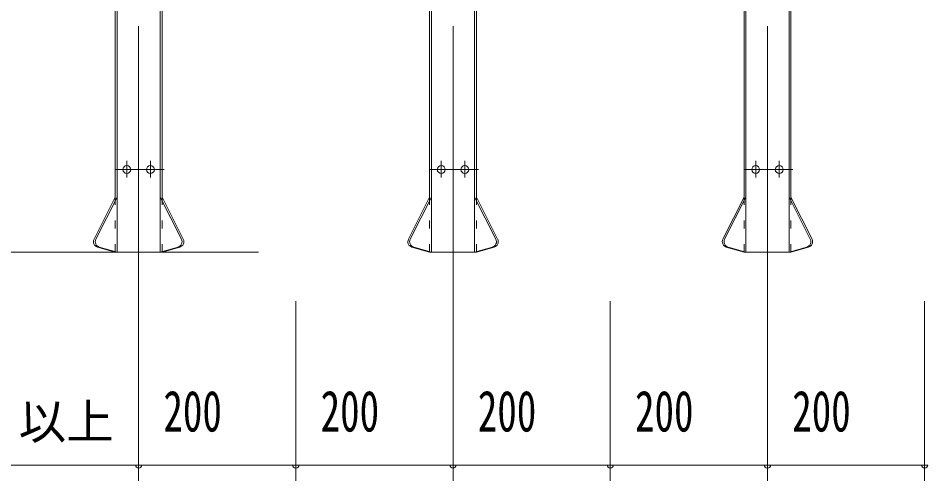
# Model space of a CAD drawing. Units: millimetres, scale not verified. Extents: x -5940 to 5940, y -4200 to 4200.
# Drawn here: x -4939 to -3782, y -243 to 346 of the extents above; entities that cross this region are included whole.
import ezdxf
from ezdxf.enums import TextEntityAlignment as Align

# ---------------------------------------------------------------- set-up
doc = ezdxf.new("R2010")
doc.units = ezdxf.units.MM
doc.header["$LTSCALE"] = 10
doc.linetypes.add('USER1', pattern=[3, 1, -2])
doc.linetypes.add('USER2', pattern=[24, 12, -5, 2, -5])
for name, color, linetype, lineweight in [('0-0_0', 7, 'Continuous', 18), ('0-2_2-0BOLD', 7, 'Continuous', 18), ('0-3_2-1HIDDEN', 3, 'USER1', 18), ('0-4_2-2CENTER', 3, 'USER2', 18), ('0-5_2-5DIM', 3, 'Continuous', 18)]:
    doc.layers.add(name, color=color, linetype=linetype, lineweight=lineweight)
doc.styles.add('ＭＳ ゴシック', font='')
doc.styles.get('ＭＳ ゴシック').set_extended_font_data('MS Gothic')

# ---------------------------------------------------------------- blocks, each defined once
blk = doc.blocks.new('CCN後')
at = {"layer": '0-2_2-0BOLD'}
for p, q in [((1723.99, 4318.39), (1697.04, 4264.63)), ((1699.34, 4264.63), (1726.29, 4318.39)), ((1808.25, 4264.63), (1781.29, 4318.39)), ((1783.59, 4318.39), (1810.55, 4264.63))]:
    blk.add_line(p, q, dxfattribs=at)
for points in [[(1723.99, 4310.39), (1723.99, 5848.39), (1719.49, 5848.39), (1719.49, 5206.5), (1723.99, 5206.5)], [(1783.59, 5206.5), (1788.09, 5206.5), (1788.09, 5848.39), (1783.59, 5848.39), (1783.59, 4310.39)], [(1726.29, 5241.66), (1726.29, 4248.39), (1703.7, 4254.75)], [(1803.89, 4254.75), (1781.29, 4248.39), (1781.29, 5241.66)], [(1701.4, 4254.75), (1723.99, 4248.39), (1783.59, 4248.39), (1806.19, 4254.75)]]:
    blk.add_lwpolyline(points, dxfattribs=at)
for centre in [(1738.79, 4353.39), (1768.79, 4353.39)]:
    blk.add_circle(centre, 5, dxfattribs=at)
for centre, start, end in [((1703.29, 4261.49), 153.36766, 254.27588), ((1705.59, 4261.49), 153.36766, 254.2759), ((1802, 4261.49), 285.7241, 26.63235), ((1804.3, 4261.49), 285.72412, 26.63235)]:
    blk.add_arc(centre, 7, start, end, dxfattribs=at)
at = {"layer": '0-3_2-1HIDDEN'}
for p, q in [((1723.99, 4248.39), (1723.99, 4318.39)), ((1783.59, 4318.39), (1783.59, 4248.39))]:
    blk.add_line(p, q, dxfattribs=at)
at = {"layer": '0-4_2-2CENTER'}
for p, q in [((1753.79, 5879.45), (1753.79, 4206)), ((1738.79, 4364.48), (1738.79, 4343.29)), ((1768.79, 4343.29), (1768.79, 4364.48)), ((1723.99, 4353.39), (1786.13, 4353.39))]:
    blk.add_line(p, q, dxfattribs=at)
blk = doc.blocks.new('ccn')
at = {"layer": '0-0_0'}
blk.add_blockref('CCN後', (-600, 0), dxfattribs=at)

msp = doc.modelspace()

# ---------------------------------------------------------------- linework, layer by layer
at = {"layer": '0-5_2-5DIM'}
for p, q in [((-4786.21, -242.68), (-4786.21, 336)), ((-4386.21, 336), (-4386.21, -242.68)), ((-3986.21, 336), (-3986.21, -242.68)), ((-5316.2, 48.39), (-4633.71, 48.39)), ((-4586.21, -242.68), (-4586.21, -14)), ((-4186.21, -14), (-4186.21, -242.68)), ((-3786.21, -242.68), (-3786.21, -14)), ((-4786.21, -222.68), (-5086.21, -222.68)), ((-4782.21, -222.68), (-4790.21, -222.68)), ((-4786.21, -222.68), (-4586.21, -222.68)), ((-4582.21, -222.68), (-4590.21, -222.68)), ((-4586.21, -222.68), (-4386.21, -222.68)), ((-4382.21, -222.68), (-4390.21, -222.68)), ((-4386.21, -222.68), (-4186.21, -222.68)), ((-4182.21, -222.68), (-4190.21, -222.68)), ((-4186.21, -222.68), (-3986.21, -222.68)), ((-3982.21, -222.68), (-3990.21, -222.68)), ((-3986.21, -222.68), (-3786.21, -222.68)), ((-3782.21, -222.68), (-3790.21, -222.68))]:
    msp.add_line(p, q, dxfattribs=at)
for centre in [(-4786.21, -222.68), (-4586.21, -222.68), (-4386.21, -222.68), (-4186.21, -222.68), (-3986.21, -222.68), (-3786.21, -222.68)]:
    msp.add_arc(centre, 4, 180, 0, dxfattribs=at)

# ---------------------------------------------------------------- block references
at = {"layer": '0-0_0'}
for p in [(-5940, -4200), (-5540, -4200), (-5140, -4200)]:
    msp.add_blockref('ccn', p, dxfattribs=at)

# ---------------------------------------------------------------- texts
at = {"layer": '0-5_2-5DIM', "color": 7, "style": 'ＭＳ ゴシック', "width": 0.7}
for p in [(-4754.71, -195.58), (-4554.71, -195.58), (-4354.71, -195.58), (-4154.71, -195.58), (-3954.71, -195.58)]:
    msp.add_text('200', height=52.1, dxfattribs=at).set_placement(p, align=Align.BOTTOM_LEFT)
at = {"layer": '0-5_2-5DIM', "color": 7, "style": 'ＭＳ ゴシック'}
msp.add_text('以上', height=44.28, dxfattribs=at).set_placement((-4938.85, -202.68), align=Align.BOTTOM_LEFT)

doc.saveas('drawing.dxf')
